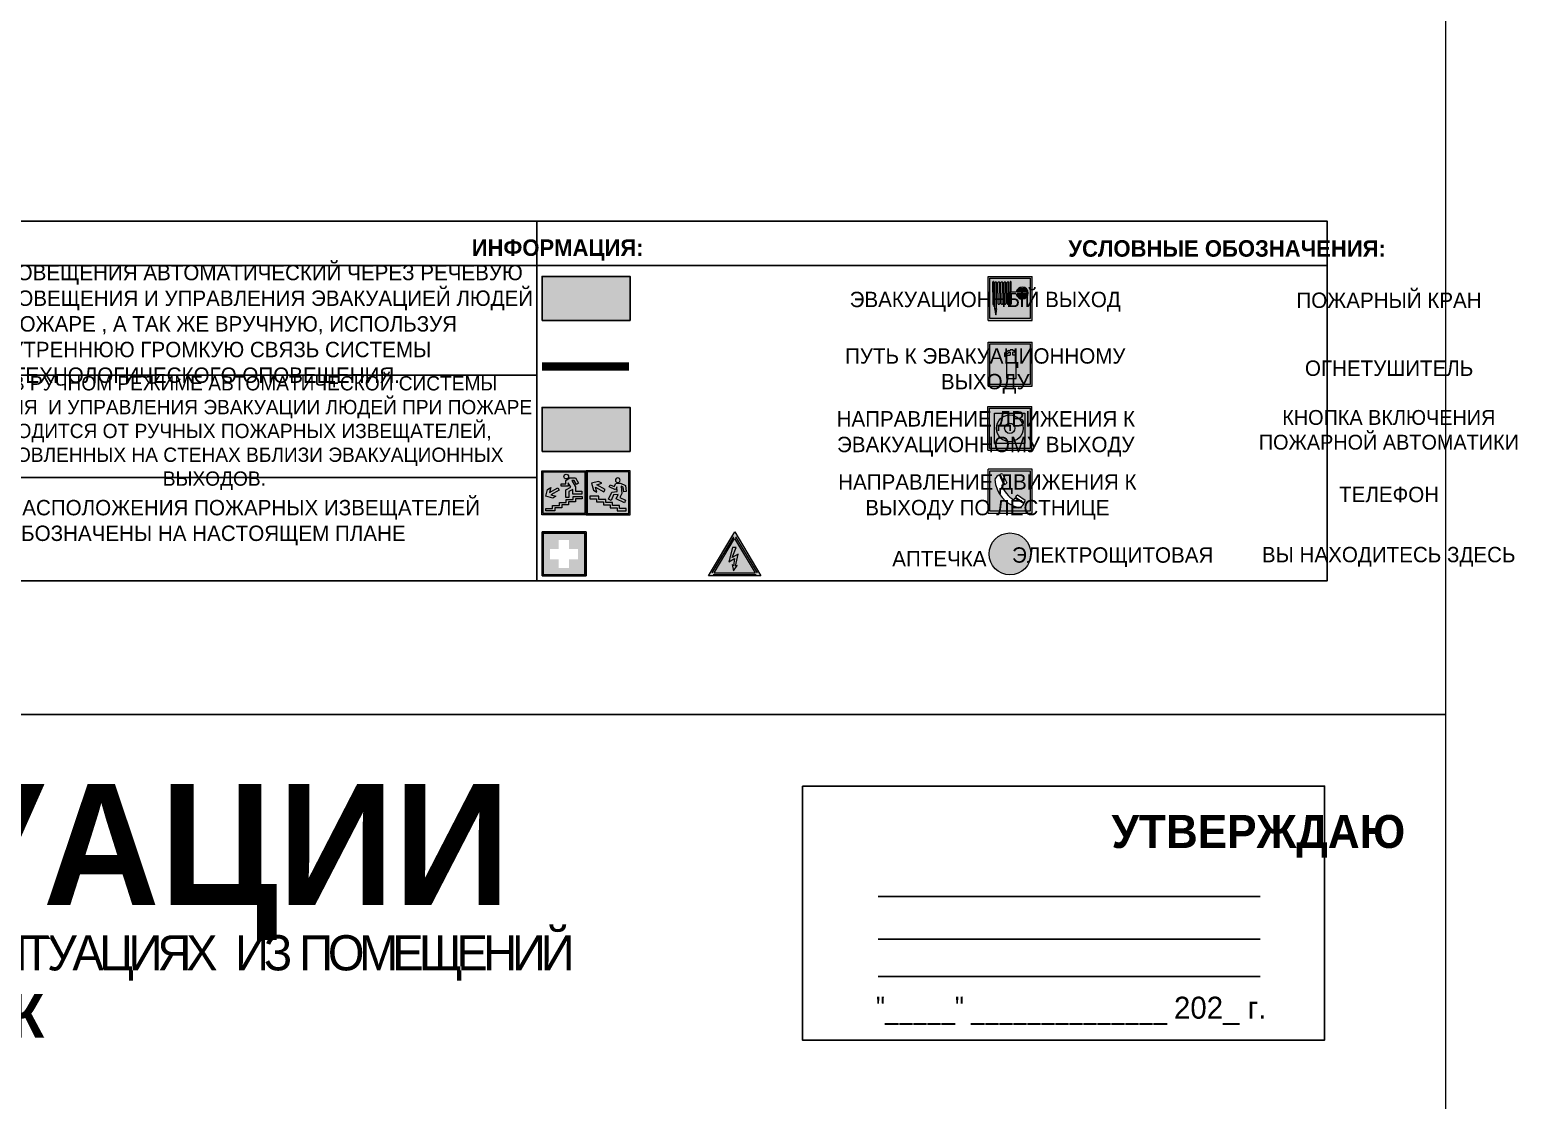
# Model space of a CAD drawing. Header units: millimetres. Extents: x 13114 to 67229, y 22859 to 38520.
# Drawn here: x 30758.7 to 31029.3, y 35879.9 to 36074.6 of the extents above; entities that cross this region are included whole.
import ezdxf

# ---------------------------------------------------------------- set-up
doc = ezdxf.new("R2010")
doc.units = ezdxf.units.MM
doc.layers.add('План_Штампы', color=7, linetype='Continuous')
doc.styles.add('обычный', font='arial.ttf')

# ---------------------------------------------------------------- blocks, each defined once
blk = doc.blocks.new('A$C3E6D3DDE')
at = {"lineweight": 5}
h = blk.add_hatch(color=40, dxfattribs=at)
h.paths.add_polyline_path([(24.1, 1.45), (16.46, -11.35), (31.74, -11.35)])
h.paths.add_polyline_path([(24.09, -0.46), (30.03, -10.41), (18.14, -10.41)], flags=16)
h.paths.add_polyline_path([(24.54, -3.08), (23.41, -6.02), (25.13, -5.01), (24.33, -8.5), (24.82, -8.27), (23.79, -9.86), (23.4, -8.04), (23.8, -8.43), (24.04, -6.29), (22.39, -7.25), (23.44, -3.08)], flags=0)
h = blk.add_hatch(color=256, dxfattribs=at)
h.paths.add_polyline_path([(24.37, 0.03, 0.567511), (23.82, 0.03), (17.59, -10.4, 0.582454), (17.86, -10.88), (30.32, -10.88, 0.582149), (30.6, -10.4)])
h.paths.add_polyline_path([(24.09, -0.46), (18.14, -10.41), (30.03, -10.41)], flags=16)
h.paths.add_polyline_path([(24.54, -3.08), (23.41, -6.02), (25.13, -5.01), (24.33, -8.5), (24.82, -8.27), (23.79, -9.86), (23.4, -8.04), (23.8, -8.43), (24.04, -6.29), (22.39, -7.25), (23.44, -3.08)], flags=0)
h = blk.add_hatch(color=40, dxfattribs=at)
h.paths.add_polyline_path([(24.09, -0.46), (18.14, -10.41), (30.03, -10.41)])
h.paths.add_polyline_path([(24.82, -8.27), (23.79, -9.86), (23.4, -8.04), (23.8, -8.43), (24.04, -6.29), (22.39, -7.25), (23.44, -3.08), (24.54, -3.08), (23.41, -6.02), (25.13, -5.01), (24.33, -8.5)], flags=16)
at = {"color": 40, "lineweight": 5}
for p, q in [((16.46, -11.35), (24.1, 1.45)), ((24.1, 1.45), (31.74, -11.35))]:
    blk.add_line(p, q, dxfattribs=at)
at = {"lineweight": 5}
for p, q in [((17.59, -10.4), (23.82, 0.03)), ((24.37, 0.03), (30.6, -10.4)), ((18.14, -10.41), (24.09, -0.46)), ((23.44, -3.08), (22.39, -7.25)), ((23.41, -6.02), (24.54, -3.08)), ((24.54, -3.08), (23.44, -3.08)), ((24.09, -0.46), (30.03, -10.41)), ((22.39, -7.25), (24.04, -6.29)), ((23.8, -8.43), (23.4, -8.04)), ((23.4, -8.04), (23.79, -9.86)), ((25.13, -5.01), (23.41, -6.02)), ((23.79, -9.86), (24.82, -8.27)), ((24.04, -6.29), (23.8, -8.43)), ((24.33, -8.5), (25.13, -5.01)), ((24.82, -8.27), (24.33, -8.5)), ((17.86, -10.88), (30.32, -10.88)), ((18.14, -10.41), (30.03, -10.41))]:
    blk.add_line(p, q, dxfattribs=at)
at = {"color": 50, "lineweight": 5}
blk.add_line((31.74, -11.35), (16.46, -11.35), dxfattribs=at)
blk = doc.blocks.new('A$C7B4425F7')
at = {"true_color": 0xffffff}
blk.add_hatch(color=7, dxfattribs=at).paths.add_polyline_path([(0, 0), (-16, 0), (-16, -8), (0, -8)])
h = blk.add_hatch(color=126)
h.paths.add_polyline_path([(-0.2, -0.2), (-15.8, -0.2), (-15.8, -7.8), (-0.2, -7.8)])
h.paths.add_polyline_path([(-11.76, -2.03), (-11.76, -3.66), (-11.17, -3.66, -0.568275), (-11.17, -6.18), (-12.58, -6.18), (-12.58, -2.03)], flags=16)
h.paths.add_polyline_path([(-13.33, -4.12, -0.495768), (-13.59, -6.18), (-15.03, -6.18), (-15.03, -2.03), (-13.59, -2.03, -0.487973)], flags=16)
h.paths.add_polyline_path([(-10.25, -2.03), (-9.48, -2.03), (-9.48, -6.18), (-10.25, -6.18)], flags=16)
h.paths.add_polyline_path([(-13.84, -3.69), (-14.24, -3.69), (-14.24, -3.03), (-13.9, -3.03, -0.692621)], flags=0)
h.paths.add_polyline_path([(-9.15, -2.03), (-8.4, -2.03), (-8.04, -3.07), (-7.68, -2.03), (-6.93, -2.03), (-7.64, -4.1), (-6.93, -6.18), (-7.68, -6.18), (-8.04, -5.14), (-8.4, -6.18), (-9.15, -6.18), (-8.44, -4.1)], flags=16)
h.paths.add_polyline_path([(-11.76, -4.46), (-11.42, -4.46, -0.692621), (-11.36, -5.12), (-11.76, -5.12)], flags=0)
h.paths.add_polyline_path([(-13.9, -5.2), (-14.24, -5.2), (-14.24, -4.55), (-13.84, -4.55, -0.708038)], flags=0)
edge = h.paths.add_edge_path(flags=16)
edge.add_ellipse((-5.51, -4.08), major_axis=(0, 2.05), ratio=0.586184, start_angle=0, end_angle=360)
edge = h.paths.add_edge_path(flags=0)
edge.add_ellipse((-5.51, -4.08), major_axis=(0, 1.14), ratio=0.454828, start_angle=0, end_angle=360)
h.paths.add_polyline_path([(-4.13, -4.96, 0.377264), (-3.48, -4.52, 0.0555), (-3.16, -2.03), (-1.66, -2.03), (-1.66, -4.96), (-0.96, -4.96), (-0.96, -7.01), (-1.75, -7.01), (-1.75, -6.18), (-3.3, -6.18), (-3.3, -7.02), (-4.13, -7.02)], flags=16)
h.paths.add_polyline_path([(-2.73, -2.91), (-2.28, -2.91), (-2.28, -4.96), (-3.05, -4.96, 0.079136)], flags=0)
at = {"color": 126}
blk.add_lwpolyline([(-16, -8), (0, -8), (0, 0), (-16, 0)], close=True, dxfattribs=at)
blk = doc.blocks.new('A$C37112FD5')
at = {"true_color": 0xf5f5ff}
h = blk.add_hatch(color=7, dxfattribs=at)
h.dxf.hatch_style = 1
h.paths.add_polyline_path([(12.8, -7.4), (0, -7.4), (0, -20.2), (12.8, -20.2)])
h.paths.add_polyline_path([(12.29, -7.91), (12.29, -19.69), (0.51, -19.69), (0.51, -7.91)], flags=16)
h.paths.add_polyline_path([(4.98, -9.04, -0.42597), (5.17, -9.22), (5.17, -12.25), (5.17, -15.29, -0.432244), (4.98, -15.47), (4.83, -15.47, -0.42597), (4.64, -15.29), (4.64, -12.25), (4.64, -9.22, -0.432244), (4.83, -9.04)], flags=0)
h.paths.add_polyline_path([(4.28, -9.22), (4.28, -12.25), (4.28, -15.29, -0.432244), (4.09, -15.47), (3.94, -15.47, -0.42597), (3.75, -15.29), (3.75, -12.25), (3.75, -9.22, -0.432244), (3.94, -9.04), (4.09, -9.04, -0.42597)], flags=0)
h.paths.add_polyline_path([(5.72, -9.04), (5.87, -9.04, -0.42597), (6.06, -9.22), (6.06, -12.25), (6.06, -15.29, -0.432244), (5.87, -15.47), (5.72, -15.47, -0.42597), (5.53, -15.29), (5.53, -12.25), (5.53, -9.22, -0.432244)], flags=0)
h.paths.add_polyline_path([(6.42, -8.9), (6.5, -8.9, -0.42597), (6.69, -9.08), (6.69, -12.03), (8.21, -12.03, -15.824349), (8.21, -12.47), (6.69, -12.47), (6.69, -15.42, -0.432244), (6.5, -15.6), (6.42, -15.6)], flags=0)
h.paths.add_polyline_path([(3.39, -9.22), (3.39, -12.25), (3.39, -15.29, -0.432244), (3.2, -15.47), (3.05, -15.47, -0.42597), (2.85, -15.29), (2.85, -12.25), (2.85, -9.22, -0.432244), (3.05, -9.04), (3.2, -9.04, -0.42597)], flags=0)
h.paths.add_polyline_path([(2.5, -9.22), (2.5, -16.71), (1.96, -16.71), (1.96, -9.22, -0.432244), (2.15, -9.04), (2.31, -9.04, -0.42597)], flags=0)
h.paths.add_polyline_path([(1.61, -8.9), (1.61, -15.6), (1.57, -15.6, -0.42597), (1.37, -15.42), (1.37, -12.03), (1.37, -9.09, -0.432244), (1.57, -8.9)], flags=0)
h.paths.add_polyline_path([(9.76, -10.81), (9.76, -12.03), (8.49, -12.03, -0.336371)], flags=0)
h.paths.add_polyline_path([(8.49, -12.47), (9.76, -12.47), (9.76, -13.7, -0.336371)], flags=0)
h.paths.add_polyline_path([(10.11, -10.81, -0.336371), (11.38, -12.03), (10.11, -12.03)], flags=0)
h.paths.add_polyline_path([(10.11, -12.47), (11.38, -12.47, -0.336371), (10.11, -13.7)], flags=0)
h.paths.add_polyline_path([(2.5, -16.84), (2.5, -17.05), (1.97, -17.05), (1.97, -16.84)], flags=0)
h.paths.add_polyline_path([(2.5, -17.24, -0.033778), (2.24, -18.6, -0.033778), (1.97, -17.24)], flags=0)
h = blk.add_hatch(color=242)
h.dxf.hatch_style = 1
h.paths.add_polyline_path([(12.29, -7.91), (0.51, -7.91), (0.51, -19.69), (12.29, -19.69)])
h.paths.add_polyline_path([(6.42, -15.6), (6.42, -8.9), (6.5, -8.9, -0.42597), (6.69, -9.08), (6.69, -12.03), (8.21, -12.03, -15.824349), (8.21, -12.47), (6.69, -12.47), (6.69, -15.42, -0.432244), (6.5, -15.6)], flags=16)
h.paths.add_polyline_path([(5.87, -15.47), (5.72, -15.47, -0.42597), (5.53, -15.29), (5.53, -12.25), (5.53, -9.22, -0.432244), (5.72, -9.04), (5.87, -9.04, -0.42597), (6.06, -9.22), (6.06, -12.25), (6.06, -15.29, -0.432244)], flags=16)
h.paths.add_polyline_path([(4.98, -15.47), (4.83, -15.47, -0.42597), (4.64, -15.29), (4.64, -12.25), (4.64, -9.22, -0.432244), (4.83, -9.04), (4.98, -9.04, -0.42597), (5.17, -9.22), (5.17, -12.25), (5.17, -15.29, -0.432244)], flags=16)
h.paths.add_polyline_path([(4.09, -15.47), (3.94, -15.47, -0.42597), (3.75, -15.29), (3.75, -12.25), (3.75, -9.22, -0.432244), (3.94, -9.04), (4.09, -9.04, -0.42597), (4.28, -9.22), (4.28, -12.25), (4.28, -15.29, -0.432244)], flags=16)
h.paths.add_polyline_path([(3.2, -15.47), (3.05, -15.47, -0.42597), (2.85, -15.29), (2.85, -12.25), (2.85, -9.22, -0.432244), (3.05, -9.04), (3.2, -9.04, -0.42597), (3.39, -9.22), (3.39, -12.25), (3.39, -15.29, -0.432244)], flags=16)
h.paths.add_polyline_path([(2.5, -17.05), (1.97, -17.05), (1.97, -16.84), (2.5, -16.84)], flags=16)
h.paths.add_polyline_path([(2.5, -17.24, -0.033778), (2.24, -18.6, -0.033778), (1.97, -17.24)], flags=16)
h.paths.add_polyline_path([(2.5, -16.71), (1.96, -16.71), (1.96, -9.22, -0.432244), (2.15, -9.04), (2.31, -9.04, -0.42597), (2.5, -9.22)], flags=16)
h.paths.add_polyline_path([(1.61, -15.6), (1.57, -15.6, -0.42597), (1.37, -15.42), (1.37, -12.03), (1.37, -9.09, -0.432244), (1.57, -8.9), (1.61, -8.9)], flags=16)
h.paths.add_polyline_path([(8.49, -12.47), (9.76, -12.47), (9.76, -13.7, -0.336371)], flags=0)
h.paths.add_polyline_path([(10.11, -13.7), (10.11, -12.47), (11.38, -12.47, -0.336371)], flags=0)
h.paths.add_polyline_path([(8.49, -12.03, -0.336371), (9.76, -10.81), (9.76, -12.03)], flags=0)
h.paths.add_polyline_path([(10.11, -12.03), (10.11, -10.81, -0.336371), (11.38, -12.03)], flags=0)
h = blk.add_hatch(color=7, dxfattribs=at)
h.dxf.hatch_style = 1
h.paths.add_polyline_path([(1.61, -8.9), (1.57, -8.9, 0.432244), (1.37, -9.09), (1.37, -12.03), (1.37, -15.42, 0.42597), (1.57, -15.6), (1.61, -15.6)])
h.paths.add_polyline_path([(2.5, -9.22, 0.42597), (2.31, -9.04), (2.15, -9.04, 0.432244), (1.96, -9.22), (1.96, -16.71), (2.5, -16.71)])
h.paths.add_polyline_path([(2.5, -16.84), (1.97, -16.84), (1.97, -17.05), (2.5, -17.05)])
h.paths.add_polyline_path([(2.5, -17.24), (1.97, -17.24, 0.033778), (2.24, -18.6, 0.033778)])
h.paths.add_polyline_path([(3.39, -12.25), (3.39, -9.22, 0.42597), (3.2, -9.04), (3.05, -9.04, 0.432244), (2.85, -9.22), (2.85, -12.25), (2.85, -15.29, 0.42597), (3.05, -15.47), (3.2, -15.47, 0.432244), (3.39, -15.29)])
h.paths.add_polyline_path([(4.28, -12.25), (4.28, -9.22, 0.42597), (4.09, -9.04), (3.94, -9.04, 0.432244), (3.75, -9.22), (3.75, -12.25), (3.75, -15.29, 0.42597), (3.94, -15.47), (4.09, -15.47, 0.432244), (4.28, -15.29)])
h.paths.add_polyline_path([(5.17, -12.25), (5.17, -9.22, 0.42597), (4.98, -9.04), (4.83, -9.04, 0.432244), (4.64, -9.22), (4.64, -12.25), (4.64, -15.29, 0.42597), (4.83, -15.47), (4.98, -15.47, 0.432244), (5.17, -15.29)])
h.paths.add_polyline_path([(6.06, -12.25), (6.06, -9.22, 0.42597), (5.87, -9.04), (5.72, -9.04, 0.432244), (5.53, -9.22), (5.53, -12.25), (5.53, -15.29, 0.42597), (5.72, -15.47), (5.87, -15.47, 0.432244), (6.06, -15.29)])
h.paths.add_polyline_path([(6.69, -12.47), (8.21, -12.47, 15.824349), (8.21, -12.03), (6.69, -12.03), (6.69, -9.08, 0.42597), (6.5, -8.9), (6.42, -8.9), (6.42, -15.6), (6.5, -15.6, 0.432244), (6.69, -15.42)])
h.paths.add_polyline_path([(8.49, -12.47), (9.76, -12.47), (9.76, -13.7, -0.336371)], flags=16)
h.paths.add_polyline_path([(8.49, -12.03, -0.336371), (9.76, -10.81), (9.76, -12.03)], flags=16)
h.paths.add_polyline_path([(10.11, -12.47), (11.38, -12.47, -0.336371), (10.11, -13.7)], flags=16)
h.paths.add_polyline_path([(10.11, -12.03), (10.11, -10.81, -0.336371), (11.38, -12.03)], flags=16)
h = blk.add_hatch(color=242)
h.dxf.hatch_style = 1
h.paths.add_polyline_path([(9.76, -10.81, 0.336371), (8.49, -12.03), (9.76, -12.03)])
h.paths.add_polyline_path([(10.11, -10.81), (10.11, -12.03), (11.38, -12.03, 0.336371)])
h.paths.add_polyline_path([(11.38, -12.47), (10.11, -12.47), (10.11, -13.7, 0.336371)])
h.paths.add_polyline_path([(9.76, -12.47), (8.49, -12.47, 0.336371), (9.76, -13.7)])
at = {"color": 242, "lineweight": 5}
for p, q in [((0, -20.2), (0, -7.4)), ((0, -7.4), (12.8, -7.4)), ((12.8, -20.2), (12.8, -7.4)), ((1.37, -12.03), (1.37, -9.08)), ((1.37, -12.03), (1.37, -15.42)), ((1.57, -8.9), (1.61, -8.9)), ((1.61, -8.9), (1.61, -15.6)), ((1.96, -16.71), (1.96, -9.22)), ((2.15, -9.04), (2.31, -9.04)), ((2.5, -16.71), (2.5, -9.22)), ((2.85, -12.25), (2.85, -9.22)), ((2.85, -12.25), (2.85, -15.29)), ((3.05, -9.04), (3.2, -9.04)), ((3.39, -12.25), (3.39, -9.22)), ((3.39, -12.25), (3.39, -15.29)), ((3.75, -12.25), (3.75, -9.22)), ((3.75, -12.25), (3.75, -15.29)), ((3.94, -9.04), (4.09, -9.04)), ((4.28, -12.25), (4.28, -9.22)), ((4.28, -12.25), (4.28, -15.29)), ((4.64, -12.25), (4.64, -9.22)), ((4.64, -12.25), (4.64, -15.29)), ((4.83, -9.04), (4.98, -9.04)), ((5.17, -12.25), (5.17, -9.22)), ((5.17, -12.25), (5.17, -15.29)), ((5.53, -12.25), (5.53, -9.22)), ((5.53, -12.25), (5.53, -15.29)), ((5.72, -9.04), (5.87, -9.04)), ((6.06, -12.25), (6.06, -9.22)), ((6.06, -12.25), (6.06, -15.29)), ((6.42, -8.9), (6.42, -15.6)), ((6.5, -8.9), (6.42, -8.9)), ((6.69, -12.03), (6.69, -9.08)), ((8.21, -12.03), (6.69, -12.03)), ((8.21, -12.47), (6.69, -12.47)), ((6.69, -12.47), (6.69, -15.42)), ((9.76, -12.03), (8.49, -12.03)), ((9.76, -12.47), (8.49, -12.47)), ((9.76, -10.81), (9.76, -12.03)), ((9.76, -12.47), (9.76, -13.7)), ((10.11, -10.81), (10.11, -12.03)), ((11.38, -12.03), (10.11, -12.03)), ((11.38, -12.47), (10.11, -12.47)), ((10.11, -12.47), (10.11, -13.7)), ((1.57, -15.6), (1.61, -15.6)), ((1.96, -16.71), (2.5, -16.71)), ((1.97, -16.84), (2.5, -16.84)), ((1.97, -17.05), (1.97, -16.84)), ((2.5, -17.05), (1.97, -17.05)), ((1.97, -17.24), (2.5, -17.24)), ((2.5, -16.84), (2.5, -17.05)), ((3.05, -15.47), (3.2, -15.47)), ((3.94, -15.47), (4.09, -15.47)), ((4.83, -15.47), (4.98, -15.47)), ((5.72, -15.47), (5.87, -15.47)), ((6.42, -15.6), (6.5, -15.6)), ((0, -20.2), (12.8, -20.2))]:
    blk.add_line(p, q, dxfattribs=at)
blk.add_lwpolyline([(0.51, -7.91), (12.29, -7.91), (12.29, -19.69), (0.51, -19.69)], close=True, dxfattribs=at)
for centre, radius, start, end in [((1.56, -9.09), 0.182, 87.1027, 180.6071), ((2.15, -9.22), 0.182, 87.1027, 180.6071), ((2.32, -9.22), 0.182, 359.3929, 92.8973), ((3.04, -9.22), 0.182, 87.1027, 180.6071), ((3.21, -9.22), 0.182, 359.3929, 92.8973), ((3.93, -9.22), 0.182, 87.1027, 180.6071), ((4.1, -9.22), 0.182, 359.3929, 92.8973), ((4.82, -9.22), 0.182, 87.1027, 180.6071), ((4.99, -9.22), 0.182, 359.3929, 92.8973), ((5.71, -9.22), 0.182, 87.1027, 180.6071), ((5.88, -9.22), 0.182, 359.3929, 92.8973), ((6.51, -9.09), 0.182, 359.3929, 92.8973), ((9.93, -12.25), 1.74, 187.2319, 172.7681), ((9.93, -12.25), 1.46, 96.9927, 171.3585), ((9.93, -12.25), 1.46, 188.6415, 263.0073), ((9.93, -12.25), 1.46, 8.6415, 83.0073), ((9.93, -12.25), 1.46, 276.9927, 351.3585), ((1.56, -15.42), 0.182, 179.3929, 272.8973), ((12.17, -15.98), 10.27, 187.041, 194.7793), ((-7.7, -15.98), 10.27, 345.2207, 352.959), ((3.04, -15.29), 0.182, 179.3929, 272.8973), ((3.21, -15.29), 0.182, 267.1027, 0.6071), ((3.93, -15.29), 0.182, 179.3929, 272.8973), ((4.1, -15.29), 0.182, 267.1027, 0.6071), ((4.82, -15.29), 0.182, 179.3929, 272.8973), ((4.99, -15.29), 0.182, 267.1027, 0.6071), ((5.71, -15.29), 0.182, 179.3929, 272.8973), ((5.88, -15.29), 0.182, 267.1027, 0.6071), ((6.51, -15.42), 0.182, 267.1027, 0.6071)]:
    blk.add_arc(centre, radius, start, end, dxfattribs=at)
blk = doc.blocks.new('A$C18900ED3')
h = blk.add_hatch(color=126)
h.paths.add_polyline_path([(-0.18, -0.18), (-7.02, -0.18), (-7.02, -7.02), (-0.18, -7.02)])
h.paths.add_polyline_path([(-5.89, -4.46), (-5.89, -2.77), (-4.46, -2.77), (-4.46, -1.31), (-2.77, -1.31), (-2.77, -2.77), (-1.33, -2.77), (-1.33, -4.46), (-2.77, -4.46), (-2.77, -5.89), (-4.46, -5.89), (-4.46, -4.46)], flags=16)
at = {"color": 126}
for p, q in [((-7.2, 0), (-7.2, -7.2)), ((0, 0), (-7.2, 0)), ((0, -7.2), (0, 0)), ((-7.02, -7.02), (-7.02, -0.18)), ((-7.02, -0.18), (-0.18, -0.18)), ((-0.18, -0.18), (-0.18, -7.02)), ((-7.2, -7.2), (0, -7.2)), ((-0.18, -7.02), (-7.02, -7.02))]:
    blk.add_line(p, q, dxfattribs=at)
blk = doc.blocks.new('A$C7B8C2D5B')
at = {"lineweight": 0}
h = blk.add_hatch(color=5, dxfattribs=at)
h.dxf.hatch_style = 1
h.paths.add_polyline_path([(1.4, -3.02, 1), (-2.11, -3.02, 1)])
at = {"color": 5, "lineweight": 0}
blk.add_circle((-0.36, -3.02), 1.75, dxfattribs=at)
blk = doc.blocks.new('A$C456E1F9C')
at = {"lineweight": 5}
h = blk.add_hatch(color=242, dxfattribs=at)
h.paths.add_polyline_path([(0.51, -1.47), (0.51, -13.26), (12.29, -13.26), (12.29, -1.47)])
h.paths.add_polyline_path([(5.42, -4.95, -0.254479), (4.78, -5.4), (3.52, -2.53, -0.209735), (4.23, -2.4)], flags=16)
h.paths.add_polyline_path([(8.53, -8.6), (10.87, -10.17), (10.54, -10.76), (8.03, -9.13, -0.192251)], flags=16)
h.paths.add_polyline_path([(4.61, -5.49, 0.005518), (3.87, -5.72, 0.128647), (7.49, -10.01, 0.00809), (7.83, -9.33), (10.47, -10.97, -0.16736), (8.99, -12.25, -0.327862), (1.95, -3.95, -0.166952), (3.36, -2.62)], flags=16)
at = {"color": 242, "lineweight": 5}
for p, q in [((0, -13.77), (0, -0.97)), ((12.8, -0.97), (0, -0.97)), ((4.61, -5.49), (3.36, -2.62)), ((3.52, -2.53), (4.78, -5.4)), ((4.23, -2.4), (5.42, -4.95)), ((12.8, -13.77), (12.8, -0.97)), ((10.81, -10.12), (8.53, -8.6)), ((7.83, -9.33), (10.47, -10.97)), ((8.03, -9.13), (10.54, -10.76)), ((10.54, -10.76), (10.8, -10.3)), ((10.8, -10.3), (10.81, -10.12)), ((0, -13.77), (12.8, -13.77))]:
    blk.add_line(p, q, dxfattribs=at)
blk.add_lwpolyline([(0.51, -1.47), (12.29, -1.47), (12.29, -13.26), (0.51, -13.26)], close=True, dxfattribs=at)
for centre, radius, start, end in [((4.59, -5.34), 2.99, 114.2845, 152.1974), ((11.12, -3.31), 9.19, 183.9915, 256.6009), ((4.02, -3.27), 0.891, 76.3284, 123.7092), ((14.98, -39.1), 35.17, 107.1487, 108.4135), ((13.86, -0.94), 11.08, 205.5536, 234.8762), ((4.68, -4.59), 0.824, 276.9621, 334.0723), ((8.94, -9.5), 0.989, 114.4092, 157.9388), ((-13.31, 0.8), 23.44, 332.5487, 334.4027), ((7.87, -9.46), 3, 291.9291, 329.9329)]:
    blk.add_arc(centre, radius, start, end, dxfattribs=at)
blk = doc.blocks.new('вниз 3')
at = {"lineweight": 0, "true_color": 0xffffff}
h = blk.add_hatch(color=7, dxfattribs=at)
h.dxf.hatch_style = 1
h.paths.add_polyline_path([(40997.5, -4475.69), (40997.25, -4475.28), (40995.76, -4476.15), (40995.97, -4475.23), (40995.39, -4475.56), (40995.05, -4476.83), (40996.33, -4477.17), (40996.91, -4476.83), (40996, -4476.55)], flags=0)
h.paths.add_polyline_path([(40999.81, -4473.95), (41000.22, -4473.95), (41000.64, -4474.67), (41001.03, -4474.43), (41000.46, -4473.49), (41000.42, -4473.49), (40999.43, -4473.49), (40998.68, -4473.92), (40998.68, -4474.57), (40997.88, -4474.57), (40997.88, -4475), (40999.14, -4475), (40999.14, -4474.43), (40999.14, -4474.38), (40999.59, -4475.15), (40998.72, -4475.67), (40998.72, -4477.06), (40999.24, -4477.06), (40999.24, -4475.96), (40999.95, -4475.56), (40999.95, -4476.43), (41001.61, -4476.43), (41001.61, -4475.88), (41000.47, -4475.88), (41000.47, -4475.12)], flags=0)
h.paths.add_polyline_path([(40999.2, -4473.24, 1), (40998.35, -4473.24, 1)], flags=0)
h.paths.add_polyline_path([(41000.46, -4477.26), (41001.69, -4477.26), (41001.69, -4476.84), (41000.03, -4476.84), (41000.03, -4477.39), (40998.78, -4477.39), (40998.78, -4477.95), (40997.53, -4477.95), (40997.53, -4478.5), (40996.29, -4478.5), (40996.29, -4479.06), (40995.05, -4479.06), (40995.05, -4479.48), (40995.29, -4479.48), (40996.72, -4479.48), (40996.72, -4478.92), (40997.97, -4478.92), (40997.97, -4478.36), (40999.2, -4478.36), (40999.2, -4477.81), (41000.46, -4477.81)], flags=0)
h.paths.add_polyline_path([(41002.37, -4472.17), (40994.37, -4472.17), (40994.37, -4480.17), (41002.37, -4480.17)])
h.paths.add_polyline_path([(41002.16, -4479.96), (40994.57, -4479.96), (40994.57, -4472.37), (41002.16, -4472.37)], flags=16)
h.paths.add_polyline_path([(41001.61, -4475.88), (41001.61, -4476.43), (40999.95, -4476.43), (40999.95, -4475.56), (40999.24, -4475.96), (40999.24, -4477.06), (40998.72, -4477.06), (40998.72, -4475.67), (40999.59, -4475.15), (40999.14, -4474.38), (40999.14, -4474.43), (40999.14, -4475), (40997.88, -4475), (40997.88, -4474.57), (40998.68, -4474.57), (40998.68, -4473.92), (40999.43, -4473.49), (41000.42, -4473.49), (41000.46, -4473.49), (41001.03, -4474.43), (41000.64, -4474.67), (41000.22, -4473.95), (40999.81, -4473.95), (41000.47, -4475.12), (41000.47, -4475.88)], flags=0)
h.paths.add_polyline_path([(41001.69, -4476.84), (41001.69, -4477.26), (41000.46, -4477.26), (41000.46, -4477.81), (40999.2, -4477.81), (40999.2, -4478.36), (40997.97, -4478.36), (40997.97, -4478.92), (40996.72, -4478.92), (40996.72, -4479.48), (40995.05, -4479.48), (40995.05, -4479.06), (40996.29, -4479.06), (40996.29, -4478.5), (40997.53, -4478.5), (40997.53, -4477.95), (40998.78, -4477.95), (40998.78, -4477.39), (41000.03, -4477.39), (41000.03, -4476.84)], flags=0)
h.paths.add_polyline_path([(40998.35, -4473.24, -1), (40999.2, -4473.24, -1)], flags=0)
h.paths.add_polyline_path([(40997.5, -4475.69), (40996, -4476.55), (40996.91, -4476.83), (40996.33, -4477.17), (40995.05, -4476.83), (40995.39, -4475.56), (40995.97, -4475.23), (40995.76, -4476.15), (40997.25, -4475.28)], flags=0)
at = {"lineweight": 0}
h = blk.add_hatch(color=126, dxfattribs=at)
h.dxf.hatch_style = 1
h.paths.add_polyline_path([(41002.16, -4472.37), (40994.57, -4472.37), (40994.57, -4479.96), (41002.16, -4479.96)])
h.paths.add_polyline_path([(40995.97, -4475.23), (40995.76, -4476.15), (40997.25, -4475.28), (40997.5, -4475.69), (40996, -4476.55), (40996.91, -4476.83), (40996.33, -4477.17), (40995.05, -4476.83), (40995.39, -4475.56)], flags=16)
h.paths.add_polyline_path([(40997.88, -4474.57), (40998.68, -4474.57), (40998.68, -4473.92), (40999.43, -4473.49), (41000.42, -4473.49), (41000.46, -4473.49), (41001.03, -4474.43), (41000.64, -4474.67), (41000.22, -4473.95), (40999.81, -4473.95), (41000.47, -4475.12), (41000.47, -4475.88), (41001.61, -4475.88), (41001.61, -4476.43), (40999.95, -4476.43), (40999.95, -4475.56), (40999.24, -4475.96), (40999.24, -4477.06), (40998.72, -4477.06), (40998.72, -4475.67), (40999.59, -4475.15), (40999.14, -4474.38), (40999.14, -4474.43), (40999.14, -4475), (40997.88, -4475)], flags=16)
h.paths.add_polyline_path([(40998.35, -4473.24, -1), (40999.2, -4473.24, -1)], flags=16)
h.paths.add_polyline_path([(40997.53, -4477.95), (40998.78, -4477.95), (40998.78, -4477.39), (41000.03, -4477.39), (41000.03, -4476.84), (41001.69, -4476.84), (41001.69, -4477.26), (41000.46, -4477.26), (41000.46, -4477.81), (40999.2, -4477.81), (40999.2, -4478.36), (40997.97, -4478.36), (40997.97, -4478.92), (40996.72, -4478.92), (40996.72, -4479.48), (40995.05, -4479.48), (40995.05, -4479.06), (40996.29, -4479.06), (40996.29, -4478.5), (40997.53, -4478.5)], flags=16)
at = {"lineweight": 0, "true_color": 0xffffff}
h = blk.add_hatch(color=7, dxfattribs=at)
h.dxf.hatch_style = 1
h.paths.add_polyline_path([(40999.2, -4473.24, 1), (40998.35, -4473.24, 1)])
h.paths.add_polyline_path([(40999.81, -4473.95), (41000.22, -4473.95), (41000.64, -4474.67), (41001.03, -4474.43), (41000.46, -4473.49), (41000.42, -4473.49), (40999.43, -4473.49), (40998.68, -4473.92), (40998.68, -4474.57), (40997.88, -4474.57), (40997.88, -4475), (40999.14, -4475), (40999.14, -4474.43), (40999.14, -4474.38), (40999.59, -4475.15), (40998.72, -4475.67), (40998.72, -4477.06), (40999.24, -4477.06), (40999.24, -4475.96), (40999.95, -4475.56), (40999.95, -4476.43), (41001.61, -4476.43), (41001.61, -4475.88), (41000.47, -4475.88), (41000.47, -4475.12)])
h.paths.add_polyline_path([(40999.2, -4477.81), (41000.46, -4477.81), (41000.46, -4477.26), (41001.69, -4477.26), (41001.69, -4476.84), (41000.03, -4476.84), (41000.03, -4477.39), (40998.78, -4477.39), (40998.78, -4477.95), (40997.53, -4477.95), (40997.53, -4478.5), (40996.29, -4478.5), (40996.29, -4479.06), (40995.05, -4479.06), (40995.05, -4479.48), (40995.29, -4479.48), (40996.72, -4479.48), (40996.72, -4478.92), (40997.97, -4478.92), (40997.97, -4478.36), (40999.2, -4478.36)])
h.paths.add_polyline_path([(40997.5, -4475.69), (40997.25, -4475.28), (40995.76, -4476.15), (40995.97, -4475.23), (40995.39, -4475.56), (40995.05, -4476.83), (40996.33, -4477.17), (40996.91, -4476.83), (40996, -4476.55)])
at = {"color": 126, "lineweight": 0}
for points in [[(40994.37, -4472.17), (41002.37, -4472.17), (41002.37, -4480.17), (40994.37, -4480.17)], [(40994.57, -4472.37), (41002.16, -4472.37), (41002.16, -4479.96), (40994.57, -4479.96)]]:
    blk.add_lwpolyline(points, close=True, dxfattribs=at)
for points in [[(40995.05, -4476.83), (40995.39, -4475.56), (40995.97, -4475.23), (40995.76, -4476.15), (40997.25, -4475.28), (40997.5, -4475.69), (40996, -4476.55), (40996.91, -4476.83), (40996.33, -4477.17), (40995.05, -4476.83)], [(40999.14, -4474.43), (40999.14, -4475), (40997.88, -4475), (40997.88, -4474.57), (40998.68, -4474.57), (40998.68, -4473.92), (40999.43, -4473.49), (41000.42, -4473.49), (41000.46, -4473.49), (41001.03, -4474.43), (41000.64, -4474.67), (41000.22, -4473.95), (40999.81, -4473.95), (41000.47, -4475.12), (41000.47, -4475.88), (41001.61, -4475.88), (41001.61, -4476.43), (40999.95, -4476.43), (40999.95, -4475.56), (40999.24, -4475.96), (40999.24, -4477.06), (40998.72, -4477.06), (40998.72, -4475.67), (40999.59, -4475.15), (40999.14, -4474.38), (40999.14, -4474.43)], [(40995.29, -4479.48), (40995.05, -4479.48), (40995.05, -4479.06), (40996.29, -4479.06), (40996.29, -4478.5), (40997.53, -4478.5), (40997.53, -4477.95), (40998.78, -4477.95), (40998.78, -4477.39), (41000.03, -4477.39), (41000.03, -4476.84), (41001.69, -4476.84), (41001.69, -4477.26), (41000.46, -4477.26), (41000.46, -4477.81), (40999.2, -4477.81), (40999.2, -4478.36), (40997.97, -4478.36), (40997.97, -4478.92), (40996.72, -4478.92), (40996.72, -4479.48), (40995.05, -4479.48)]]:
    blk.add_lwpolyline(points, dxfattribs=at)
blk.add_circle((40998.77, -4473.24), 0.426, dxfattribs=at)
blk = doc.blocks.new('A$C54414219')
at = {"true_color": 0xffffff}
h = blk.add_hatch(color=7, dxfattribs=at)
h.paths.add_polyline_path([(2.39, -9.45), (2.39, -18.3), (11.23, -18.3), (11.23, -9.45)], flags=0)
h.paths.add_polyline_path([(10.71, -13.87, -1), (2.92, -13.87, -1)], flags=0)
h.paths.add_polyline_path([(8.3, -13.87, -1), (5.33, -13.87, -1)], flags=0)
h.paths.add_polyline_path([(0.41, -7.47), (0.41, -20.27), (13.21, -20.27), (13.21, -7.47)])
h.paths.add_polyline_path([(0.92, -19.77), (12.71, -19.77), (12.71, -7.98), (0.92, -7.98)], flags=16)
h.paths.add_polyline_path([(11.23, -9.45), (11.23, -18.3), (2.39, -18.3), (2.39, -9.45)], flags=0)
at = {"lineweight": 5}
h = blk.add_hatch(color=242, dxfattribs=at)
h.paths.add_polyline_path([(12.71, -7.98), (0.92, -7.98), (0.92, -19.77), (12.71, -19.77)])
h.paths.add_polyline_path([(11.23, -18.3), (2.39, -18.3), (2.39, -9.45), (11.23, -9.45)], flags=16)
h.paths.add_polyline_path([(10.71, -13.87, -1), (2.92, -13.87, -1)], flags=0)
h.paths.add_polyline_path([(8.3, -13.87, -1), (5.33, -13.87, -1)], flags=0)
at = {"true_color": 0xffffff}
h = blk.add_hatch(color=7, dxfattribs=at)
h.paths.add_polyline_path([(2.39, -9.45), (2.39, -18.3), (11.23, -18.3), (11.23, -9.45)])
h.paths.add_polyline_path([(10.71, -13.87, -1), (2.92, -13.87, -1)], flags=16)
h.paths.add_polyline_path([(8.3, -13.87, -1), (5.33, -13.87, -1)], flags=0)
at = {"lineweight": 5}
h = blk.add_hatch(color=242, dxfattribs=at)
h.paths.add_polyline_path([(2.92, -13.87, 1), (10.71, -13.87, 1)])
h.paths.add_polyline_path([(8.3, -13.87, -1), (5.33, -13.87, -1)], flags=16)
at = {"color": 242, "lineweight": 5}
for p, q in [((0.41, -20.27), (0.41, -7.47)), ((0.41, -7.47), (13.21, -7.47)), ((0.41, -7.47), (13.21, -7.47)), ((13.21, -20.27), (13.21, -7.47)), ((0.41, -20.27), (13.21, -20.27))]:
    blk.add_line(p, q, dxfattribs=at)
for points in [[(0.92, -7.98), (12.71, -7.98), (12.71, -19.77), (0.92, -19.77)], [(2.39, -9.45), (11.23, -9.45), (11.23, -18.3), (2.39, -18.3)]]:
    blk.add_lwpolyline(points, close=True, dxfattribs=at)
for radius in [3.89, 1.49]:
    blk.add_circle((6.81, -13.87), radius, dxfattribs=at)
blk = doc.blocks.new('A$C32E8229D')
at = {"true_color": 0xffffff}
blk.add_hatch(color=7, dxfattribs=at).paths.add_polyline_path([(0, 0), (0, -8), (16, -8), (16, 0)])
h = blk.add_hatch(color=126)
h.paths.add_polyline_path([(0.2, -0.2), (15.8, -0.2), (15.8, -7.8), (0.2, -7.8)])
h.paths.add_polyline_path([(13.49, -2.05), (12.08, -2.05), (11.37, -2.63, 0.162397), (11.29, -2.84), (11.29, -3.63), (10.35, -3.63), (10.35, -4.05), (11.68, -4.05), (11.68, -3.48), (12.26, -4.28), (11.29, -5.1), (11.29, -6.78), (11.85, -6.78), (11.85, -5.44), (12.8, -4.64), (12.8, -5.94), (14.46, -5.94), (14.46, -5.39), (13.45, -5.39), (13.45, -3.97), (12.46, -2.59), (13.15, -2.59), (13.69, -3.34), (14.18, -3)], flags=16)
h.paths.add_polyline_path([(10.74, -1.82, 1), (11.8, -1.82, 1)], flags=16)
h.paths.add_polyline_path([(9.39, -3.59), (5.99, -3.59), (6.56, -3.03), (5.91, -3.03), (5.1, -3.83), (5.91, -4.64), (6.56, -4.64), (5.99, -4.09), (9.39, -4.09)], flags=16)
h.paths.add_polyline_path([(4.29, -1.08), (1.72, -1.08), (1.72, -6.6), (4.29, -6.6)], flags=16)
at = {"color": 126}
blk.add_lwpolyline([(16, -8), (0, -8), (0, 0), (16, 0)], close=True, dxfattribs=at)
blk = doc.blocks.new('A$C3AD82952')
at = {"true_color": 0xf5f5ff}
h = blk.add_hatch(color=7, dxfattribs=at)
h.dxf.hatch_style = 1
h.paths.add_polyline_path([(8.21, 8.73, 0.414214), (7.89, 9.05), (7.22, 9.05), (7.22, 9.92), (7.59, 9.92, 1), (7.57, 10.36), (7.22, 10.36), (7.22, 10.6), (6.43, 10.6), (6.43, 10.36), (6.01, 10.36), (4.74, 9.59), (4.74, 8.69), (4.98, 8.73), (4.98, 9.26), (6.12, 9.91), (6.43, 9.91), (6.43, 9.05), (5.76, 9.05, 0.414214), (5.44, 8.73), (5.44, 2.2), (8.21, 2.2)], flags=0)
h.paths.add_polyline_path([(12.8, 12.8), (0, 12.8), (0, 0), (12.8, 0)])
h.paths.add_polyline_path([(0.51, 12.29), (12.29, 12.29), (12.29, 0.51), (0.51, 0.51)], flags=16)
h.paths.add_polyline_path([(4.74, 9.59), (6.01, 10.36), (6.43, 10.36), (6.43, 10.6), (7.22, 10.6), (7.22, 10.36), (7.59, 10.36, -0.94586), (7.59, 9.92), (7.22, 9.92), (7.22, 9.05), (7.89, 9.05, -0.414214), (8.21, 8.73), (8.21, 2.2), (5.44, 2.2), (5.44, 8.73, -0.414214), (5.76, 9.05), (6.43, 9.05), (6.43, 9.91), (6.12, 9.91), (4.98, 9.26), (4.98, 8.73), (4.74, 8.69)], flags=0)
h = blk.add_hatch(color=242)
h.dxf.hatch_style = 1
h.paths.add_polyline_path([(12.29, 12.29), (0.51, 12.29), (0.51, 0.51), (12.29, 0.51)])
h.paths.add_polyline_path([(4.74, 8.69), (4.74, 9.59), (6.01, 10.36), (6.43, 10.36), (6.43, 10.6), (7.22, 10.6), (7.22, 10.36), (7.59, 10.36, -0.94586), (7.59, 9.92), (7.22, 9.92), (7.22, 9.05), (7.89, 9.05, -0.414214), (8.21, 8.73), (8.21, 2.2), (5.44, 2.2), (5.44, 8.73, -0.414214), (5.76, 9.05), (6.43, 9.05), (6.43, 9.91), (6.12, 9.91), (4.98, 9.26), (4.98, 8.73)], flags=16)
h = blk.add_hatch(color=7, dxfattribs=at)
h.dxf.hatch_style = 1
h.paths.add_polyline_path([(8.21, 8.73, 0.414214), (7.89, 9.05), (7.22, 9.05), (7.22, 9.92), (7.59, 9.92, 1), (7.57, 10.36), (7.22, 10.36), (7.22, 10.6), (6.43, 10.6), (6.43, 10.36), (6.01, 10.36), (4.74, 9.59), (4.74, 8.69), (4.98, 8.73), (4.98, 9.26), (6.12, 9.91), (6.43, 9.91), (6.43, 9.05), (5.76, 9.05, 0.414214), (5.44, 8.73), (5.44, 2.2), (8.21, 2.2)])
at = {"color": 242, "lineweight": 5}
for p, q in [((0, 0), (0, 12.8)), ((0, 12.8), (12.8, 12.8)), ((6.01, 10.36), (4.74, 9.59)), ((4.74, 9.59), (4.74, 8.69)), ((4.74, 8.69), (4.98, 8.73)), ((4.98, 9.26), (6.12, 9.91)), ((4.98, 8.73), (4.98, 9.26)), ((5.44, 2.2), (5.44, 8.73)), ((5.76, 9.05), (6.43, 9.05)), ((6.01, 10.36), (6.43, 10.36)), ((6.12, 9.91), (6.43, 9.91)), ((7.22, 10.6), (6.43, 10.6)), ((6.43, 10.6), (6.43, 10.36)), ((6.43, 9.91), (6.43, 9.05)), ((7.22, 10.36), (7.22, 10.6)), ((7.59, 10.36), (7.22, 10.36)), ((7.22, 9.05), (7.22, 9.92)), ((7.59, 9.92), (7.22, 9.92)), ((7.89, 9.05), (7.22, 9.05)), ((8.21, 2.2), (8.21, 8.73)), ((12.8, 0), (12.8, 12.8)), ((0, 0), (12.8, 0)), ((5.44, 2.2), (8.21, 2.2))]:
    blk.add_line(p, q, dxfattribs=at)
blk.add_lwpolyline([(0.51, 12.29), (12.29, 12.29), (12.29, 0.51), (0.51, 0.51)], close=True, dxfattribs=at)
for centre, radius, start, end in [((5.76, 8.73), 0.32, 90, 180), ((7.58, 10.14), 0.223, 273.1875, 86.8125), ((7.89, 8.73), 0.32, 0, 90)]:
    blk.add_arc(centre, radius, start, end, dxfattribs=at)
blk = doc.blocks.new('вверх')
at = {"lineweight": 0, "true_color": 0xffffff}
h = blk.add_hatch(color=7, dxfattribs=at)
h.dxf.hatch_style = 1
h.paths.add_polyline_path([(40999.03, -4475.37), (41000.53, -4474.51), (40999.62, -4474.22), (41000.2, -4473.88), (41001.48, -4474.22), (41001.13, -4475.49), (41000.55, -4475.82), (41000.76, -4474.91), (40999.27, -4475.77)], flags=0)
h.paths.add_polyline_path([(40998.09, -4474.5), (40998.28, -4474.89), (40997.14, -4475.43), (40996.89, -4474.92), (40996.87, -4474.87), (40996.8, -4475.75), (40997.81, -4475.85), (40998.41, -4477.11), (40997.94, -4477.33), (40997.47, -4476.34), (40996.66, -4476.28), (40997.03, -4477.06), (40995.52, -4477.78), (40995.29, -4477.28), (40996.32, -4476.79), (40996, -4476.11), (40996.09, -4474.77), (40995.72, -4474.94), (40995.64, -4475.77), (40995.2, -4475.72), (40995.3, -4474.63), (40995.33, -4474.61), (40996.23, -4474.19), (40997.09, -4474.25), (40997.37, -4474.84)], flags=0)
h.paths.add_polyline_path([(40997.14, -4473.68, -1), (40996.29, -4473.68, -1)], flags=0)
h.paths.add_polyline_path([(41000.58, -4477.58), (41000.58, -4477.03), (41001.81, -4477.03), (41001.81, -4476.6), (41000.15, -4476.6), (41000.15, -4477.16), (40998.9, -4477.16), (40998.9, -4477.72), (40997.65, -4477.72), (40997.65, -4478.27), (40996.41, -4478.27), (40996.41, -4478.82), (40995.17, -4478.82), (40995.17, -4479.25), (40995.41, -4479.25), (40996.84, -4479.25), (40996.84, -4478.69), (40998.09, -4478.69), (40998.09, -4478.13), (40999.32, -4478.13), (40999.32, -4477.58)], flags=0)
h.paths.add_polyline_path([(41002.49, -4471.94), (40994.49, -4471.94), (40994.49, -4479.94), (41002.49, -4479.94)])
h.paths.add_polyline_path([(41002.28, -4479.72), (40994.69, -4479.72), (40994.69, -4472.14), (41002.28, -4472.14)], flags=16)
h.paths.add_polyline_path([(41001.81, -4476.6), (41001.81, -4477.03), (41000.58, -4477.03), (41000.58, -4477.58), (40999.32, -4477.58), (40999.32, -4478.13), (40998.09, -4478.13), (40998.09, -4478.69), (40996.84, -4478.69), (40996.84, -4479.25), (40995.17, -4479.25), (40995.17, -4478.82), (40996.41, -4478.82), (40996.41, -4478.27), (40997.65, -4478.27), (40997.65, -4477.72), (40998.9, -4477.72), (40998.9, -4477.16), (41000.15, -4477.16), (41000.15, -4476.6)], flags=0)
at = {"lineweight": 0}
h = blk.add_hatch(color=126, dxfattribs=at)
h.dxf.hatch_style = 1
h.paths.add_polyline_path([(40994.69, -4479.72), (41002.28, -4479.72), (41002.28, -4472.14), (40994.69, -4472.14)])
h.paths.add_polyline_path([(40999.03, -4475.37), (41000.53, -4474.51), (40999.62, -4474.22), (41000.2, -4473.88), (41001.48, -4474.22), (41001.13, -4475.49), (41000.55, -4475.82), (41000.76, -4474.91), (40999.27, -4475.77)], flags=16)
h.paths.add_polyline_path([(40997.09, -4474.25), (40997.37, -4474.84), (40998.09, -4474.5), (40998.28, -4474.89), (40997.14, -4475.43), (40996.89, -4474.92), (40996.87, -4474.87), (40996.8, -4475.75), (40997.81, -4475.85), (40998.41, -4477.11), (40997.94, -4477.33), (40997.47, -4476.34), (40996.66, -4476.28), (40997.03, -4477.06), (40995.52, -4477.78), (40995.29, -4477.28), (40996.32, -4476.79), (40996, -4476.11), (40996.09, -4474.77), (40995.72, -4474.94), (40995.64, -4475.77), (40995.2, -4475.72), (40995.3, -4474.63), (40995.33, -4474.61), (40996.23, -4474.19)], flags=16)
h.paths.add_polyline_path([(40996.29, -4473.68, -1), (40997.14, -4473.68, -1)], flags=16)
h.paths.add_polyline_path([(40997.65, -4477.72), (40998.9, -4477.72), (40998.9, -4477.16), (41000.15, -4477.16), (41000.15, -4476.6), (41001.81, -4476.6), (41001.81, -4477.03), (41000.58, -4477.03), (41000.58, -4477.58), (40999.32, -4477.58), (40999.32, -4478.13), (40998.09, -4478.13), (40998.09, -4478.69), (40996.84, -4478.69), (40996.84, -4479.25), (40995.17, -4479.25), (40995.17, -4478.82), (40996.41, -4478.82), (40996.41, -4478.27), (40997.65, -4478.27)], flags=16)
at = {"lineweight": 0, "true_color": 0xffffff}
h = blk.add_hatch(color=7, dxfattribs=at)
h.dxf.hatch_style = 1
h.paths.add_polyline_path([(40997.14, -4473.68, 1), (40996.29, -4473.68, 1)])
h.paths.add_polyline_path([(40998.28, -4474.89), (40998.09, -4474.5), (40997.37, -4474.84), (40997.09, -4474.25), (40996.23, -4474.19), (40995.33, -4474.61), (40995.3, -4474.63), (40995.2, -4475.72), (40995.64, -4475.77), (40995.72, -4474.94), (40996.09, -4474.77), (40996, -4476.11), (40996.32, -4476.79), (40995.29, -4477.28), (40995.52, -4477.78), (40997.03, -4477.06), (40996.66, -4476.28), (40997.47, -4476.34), (40997.94, -4477.33), (40998.41, -4477.11), (40997.81, -4475.85), (40996.8, -4475.75), (40996.87, -4474.87), (40996.89, -4474.92), (40997.14, -4475.43)])
h.paths.add_polyline_path([(40998.09, -4478.13), (40999.32, -4478.13), (40999.32, -4477.58), (41000.58, -4477.58), (41000.58, -4477.03), (41001.81, -4477.03), (41001.81, -4476.6), (41000.15, -4476.6), (41000.15, -4477.16), (40998.9, -4477.16), (40998.9, -4477.72), (40997.65, -4477.72), (40997.65, -4478.27), (40996.41, -4478.27), (40996.41, -4478.82), (40995.17, -4478.82), (40995.17, -4479.25), (40995.41, -4479.25), (40996.84, -4479.25), (40996.84, -4478.69), (40998.09, -4478.69)])
h.paths.add_polyline_path([(40999.03, -4475.37), (40999.27, -4475.77), (41000.76, -4474.91), (41000.55, -4475.82), (41001.13, -4475.49), (41001.48, -4474.22), (41000.2, -4473.88), (40999.62, -4474.22), (41000.53, -4474.51)])
at = {"color": 126, "lineweight": 0}
for points in [[(40994.49, -4471.94), (41002.49, -4471.94), (41002.49, -4479.94), (40994.49, -4479.94)], [(40994.69, -4472.14), (41002.28, -4472.14), (41002.28, -4479.72), (40994.69, -4479.72)]]:
    blk.add_lwpolyline(points, close=True, dxfattribs=at)
for points in [[(40996.89, -4474.92), (40997.14, -4475.43), (40998.28, -4474.89), (40998.09, -4474.5), (40997.37, -4474.84), (40997.09, -4474.25), (40996.23, -4474.19), (40995.33, -4474.61), (40995.3, -4474.63), (40995.2, -4475.72), (40995.64, -4475.77), (40995.72, -4474.94), (40996.09, -4474.77), (40996, -4476.11), (40996.32, -4476.79), (40995.29, -4477.28), (40995.52, -4477.78), (40997.03, -4477.06), (40996.66, -4476.28), (40997.47, -4476.34), (40997.94, -4477.33), (40998.41, -4477.11), (40997.81, -4475.85), (40996.8, -4475.75), (40996.87, -4474.87), (40996.89, -4474.92)], [(41001.48, -4474.22), (41001.13, -4475.49), (41000.55, -4475.82), (41000.76, -4474.91), (40999.27, -4475.77), (40999.03, -4475.37), (41000.53, -4474.51), (40999.62, -4474.22), (41000.2, -4473.88), (41001.48, -4474.22)], [(40995.41, -4479.25), (40995.17, -4479.25), (40995.17, -4478.82), (40996.41, -4478.82), (40996.41, -4478.27), (40997.65, -4478.27), (40997.65, -4477.72), (40998.9, -4477.72), (40998.9, -4477.16), (41000.15, -4477.16), (41000.15, -4476.6), (41001.81, -4476.6), (41001.81, -4477.03), (41000.58, -4477.03), (41000.58, -4477.58), (40999.32, -4477.58), (40999.32, -4478.13), (40998.09, -4478.13), (40998.09, -4478.69), (40996.84, -4478.69), (40996.84, -4479.25), (40995.17, -4479.25)]]:
    blk.add_lwpolyline(points, dxfattribs=at)
blk.add_circle((40996.71, -4473.68), 0.426, dxfattribs=at)

msp = doc.modelspace()

# ---------------------------------------------------------------- linework, layer by layer
at = {"color": 5, "lineweight": 0}
for points in [[(30416.34, 35950.09), (31016.34, 35950.09), (31016.34, 36345.09), (30416.34, 36345.09)], [(30416.34, 35555.09), (31016.34, 35555.09), (31016.34, 35950.09), (30416.34, 35950.09)]]:
    msp.add_lwpolyline(points, close=True, dxfattribs=at)
for points in [[(30729.24, 36039.84), (30850.96, 36039.84), (30850.96, 35974.39), (30729.24, 35974.39)], [(30729.24, 36039.84), (30850.96, 36039.84), (30850.96, 36031.78), (30729.24, 36031.78)], [(30850.96, 36031.78), (30994.73, 36031.78), (30994.73, 36039.84), (30850.96, 36039.84)], [(30729.24, 36031.78), (30850.96, 36031.78), (30850.96, 36011.79), (30729.24, 36011.79)], [(30850.96, 36031.78), (30994.73, 36031.78), (30994.73, 35974.39), (30850.96, 35974.39)], [(30850.96, 36011.79), (30729.24, 36011.79), (30729.24, 35993.21), (30850.96, 35993.21)], [(30899.28, 35937.05), (30994.29, 35937.05), (30994.29, 35890.84), (30899.28, 35890.84)]]:
    msp.add_lwpolyline(points, close=True)
at = {"color": 126, "lineweight": 80, "true_color": 0x008754, "const_width": 1.5}
msp.add_lwpolyline([(30867.71, 36013.41), (30851.92, 36013.41)], dxfattribs=at)
for points in [[(30913.04, 35917), (30982.56, 35917)], [(30913.04, 35909.24), (30982.56, 35909.24)], [(30913.04, 35902.45), (30982.56, 35902.45)]]:
    msp.add_lwpolyline(points)

# ---------------------------------------------------------------- block references
for name, p, xscale, yscale, zscale in [('A$C37112FD5', (30933.06, 36034.41), 0.6249984004534781, 0.6249984004534781, 0.6249984004534781), ('A$C3AD82952', (30933.06, 36009.8), 0.625, 0.625, 0.625), ('A$C54414219', (30932.75, 36010.81), 0.625, 0.625, 0.625), ('A$C456E1F9C', (30933.06, 35995.33), 0.625, 0.625, 0.625), ('A$C18900ED3', (30859.92, 35983.29), 1.111111111007631, 1.111111111007631, 1.111111111007631), ('A$C3E6D3DDE', (30871.9, 35982.38), 0.625, 0.625, 0.625), ('A$C7B8C2D5B', (30937.83, 35985.87), 2.177419353276491, 2.177419353276491, 2.177419353276491)]:
    msp.add_blockref(name, p, dxfattribs=dict(xscale=xscale, yscale=yscale, zscale=zscale))
at = {"color": 126, "true_color": 0x008754}
msp.add_blockref('вниз 3', (-10142.46, 40466.6), dxfattribs=at)
at = {"xscale": -1}
msp.add_blockref('вверх', (71862.41, 40466.37), dxfattribs=at)
at = {"layer": 'План_Штампы'}
msp.add_blockref('A$C7B4425F7', (30867.92, 36029.78), dxfattribs=at)
at = {"layer": 'План_Штампы', "color": 126, "true_color": 0x008754, "xscale": -1}
msp.add_blockref('A$C32E8229D', (30867.92, 36005.95), dxfattribs=at)

# ---------------------------------------------------------------- texts
at = {"lineweight": 0, "style": 'обычный'}
for s, insert, char_height, width, attachment_point in [('{\\fProxima Nova Rg|b1|i0|c204|p2;ИНФОРМАЦИЯ:\\H1.1997x; }', (30854.76, 36034.57), 3, 175.1736, 5), ('{\\fProxima Nova Rg|b1|i0|c204|p2;УСЛОВНЫЕ ОБОЗНАЧЕНИЯ:\\H1.1997x; }', (30976.54, 36034.84), 3, 175.1736, 5), ('{\\fProxima Nova Rg|b0|i0|c204|p2;СПОСОБ ОПОВЕЩЕНИЯ АВТОМАТИЧЕСКИЙ ЧЕРЕЗ РЕЧЕВУЮ СИСТЕМУ ОПОВЕЩЕНИЯ И УПРАВЛЕНИЯ ЭВАКУАЦИЕЙ ЛЮДЕЙ ПРИ ПОЖАРЕ , А ТАК ЖЕ ВРУЧНУЮ, ИСПОЛЬЗУЯ ВНУТРЕННЮЮ ГРОМКУЮ СВЯЗЬ СИСТЕМЫ ТЕХНОЛОГИЧЕСКОГО ОПОВЕЩЕНИЯ.}', (30790.86, 36020.74), 2.8, 118.5618, 5), ('\\pi-8.4,l8.4,t8.4;{\\fProxima Nova Rg|b0|i0|c204|p2;ЭВАКУАЦИОННЫЙ ВЫХОД\\H1.6404x; }', (30932.54, 36025.18), 2.8, 126.6484, 5), ('\\pi-8.4,l8.4,t8.4;{\\fProxima Nova Rg|b0|i0|c204|p2;ПОЖАРНЫЙ КРАН\\H1.6404x; }', (31006, 36025.42), 2.8, 126.6484, 5), ('\\pi-8.4,l8.4,t8.4;{\\fProxima Nova Rg|b0|i0|c204|p2;ПУТЬ К ЭВАКУАЦИОННОМУ \\PВЫХОДУ }', (30932.55, 36012.57), 2.8, 126.6484, 5), ('{\\fProxima Nova Rg|b0|i0|c204|p2;\\P\\pt7.8;ЗАПУСК В РУЧНОМ РЕЖИМЕ АВТОМАТИЧЕСКОЙ СИСТЕМЫ ОПОВЕЩЕНИЯ  И УПРАВЛЕНИЯ ЭВАКУАЦИИ ЛЮДЕЙ ПРИ ПОЖАРЕ ПРОИЗВОДИТСЯ ОТ РУЧНЫХ ПОЖАРНЫХ ИЗВЕЩАТЕЛЕЙ, УСТАНАНОВЛЕННЫХ НА СТЕНАХ ВБЛИЗИ ЭВАКУАЦИОННЫХ ВЫХОДОВ. }', (30792.31, 36003.46), 2.6, 121.7868, 5), ('\\pi-8.4,l8.4,t8.4;{\\fProxima Nova Rg|b0|i0|c204|p2;ОГНЕТУШИТЕЛЬ\\H1.1997x; }', (31006.02, 36013.06), 2.8, 126.6484, 5), ('\\pi-8.4,l8.4,t8.4;{\\fProxima Nova Rg|b0|i0|c204|p2;НАПРАВЛЕНИЕ ДВИЖЕНИЯ К \\PЭВАКУАЦИОННОМУ ВЫХОДУ}', (30932.64, 36001.13), 2.8, 126.6484, 5), ('\\pi-8.1,l8.1,t8.1;{\\fProxima Nova Rg|b0|i0|c204|p2;КНОПКА ВКЛЮЧЕНИЯ\\PПОЖАРНОЙ АВТОМАТИКИ}', (31005.97, 36001.85), 2.7, 126.6484, 5), ('\\pi-8.4,l8.4,t8.4;{\\fProxima Nova Rg|b0|i0|c204|p2;НАПРАВЛЕНИЕ ДВИЖЕНИЯ К \\PВЫХОДУ ПО ЛЕСТНИЦЕ }', (30932.93, 35989.65), 2.8, 126.6484, 5), ('\\pi-8.4,l8.4,t8.4;{\\fProxima Nova Rg|b0|i0|c204|p2;ТЕЛЕФОН\\H1.1997x; }', (31006.01, 35990.09), 2.8, 126.6484, 5), ('\\pt8.4;{\\fProxima Nova Rg|b0|i0|c204|p2;\\PМЕСТА РАСПОЛОЖЕНИЯ ПОЖАРНЫХ ИЗВЕЩАТЕЛЕЙ ОБОЗНАЧЕНЫ НА НАСТОЯЩЕМ ПЛАНЕ}', (30790.67, 35987.31), 2.8, 118.5618, 5), ('\\pi-8.4,l8.4,t8.4;{\\fProxima Nova Rg|b0|i0|c204|p2;ЭЛЕКТРОЩИТОВАЯ\\H1.1997x; }', (30955.73, 35978.69), 2.8, 126.6484, 5), ('\\pi-8.4,l8.4,t8.4;{\\fProxima Nova Rg|b0|i0|c204|p2;ВЫ НАХОДИТЕСЬ ЗДЕСЬ\\H1.1997x; }', (31005.94, 35978.77), 2.8, 126.6484, 5), ('\\pi-8.4,l8.4,t8.4;{\\fProxima Nova Rg|b0|i0|c204|p2;АПТЕЧКА\\H1.1667x; }', (30924.2, 35978.43), 2.8, 126.6484, 5), ('{\\fProxima Nova Rg|b1|i0|c204|p2;ПЛАН ЭВАКУАЦИИ}', (30568.99, 35937.41), 22, 493.8901, 1), ('\\pi-18,l18,t18;{\\fProxima Nova Rg|b1|i0|c204|p2;УТВЕРЖДАЮ\\H1.1997x; }', (30982.23, 35927.93), 6, 126.6484, 5), ('{\\fArial Narrow|b0|i0|c204|p34;"_____" ______________ \\fProxima Nova Rg|b0|i0|c204|p2;202_ г. }', (30948.19, 35896.17), 4, 78.6503, 5)]:
    msp.add_mtext(s, dxfattribs=dict(at, insert=insert, char_height=char_height, width=width, attachment_point=attachment_point))
at = {"color": 0, "lineweight": 0, "insert": (30719.44, 35910.11), "char_height": 8, "width": 449.2158, "attachment_point": 5, "style": 'обычный'}
msp.add_mtext('{\\fArial Black|b1|i0|c204|p34;\\H2x;\\T0.85;  \\fArial Narrow|b0|i0|c204|p34;\\H0.8x;\\W0.9;\\P\\fProxima Nova Rg|b0|i0|c204|p2;\\H0.5x;\\W1;\\C256;ПРИ ПОЖАРЕ  ИЛИ ДРУГИХ ЧРЕЗВЫЧАЙНЫХ СИТУАЦИЯХ  ИЗ ПОМЕЩЕНИЙ \\fProxima Nova Rg|b1|i0|c204|p2;\\H1.25x;\\PЦАП: АБК\\fProxima Nova Rg|b1|i0|c0|p2; 1 \\fProxima Nova Rg|b1|i0|c204|p2;ЭТАЖ}', dxfattribs=at)

doc.saveas('drawing.dxf')
